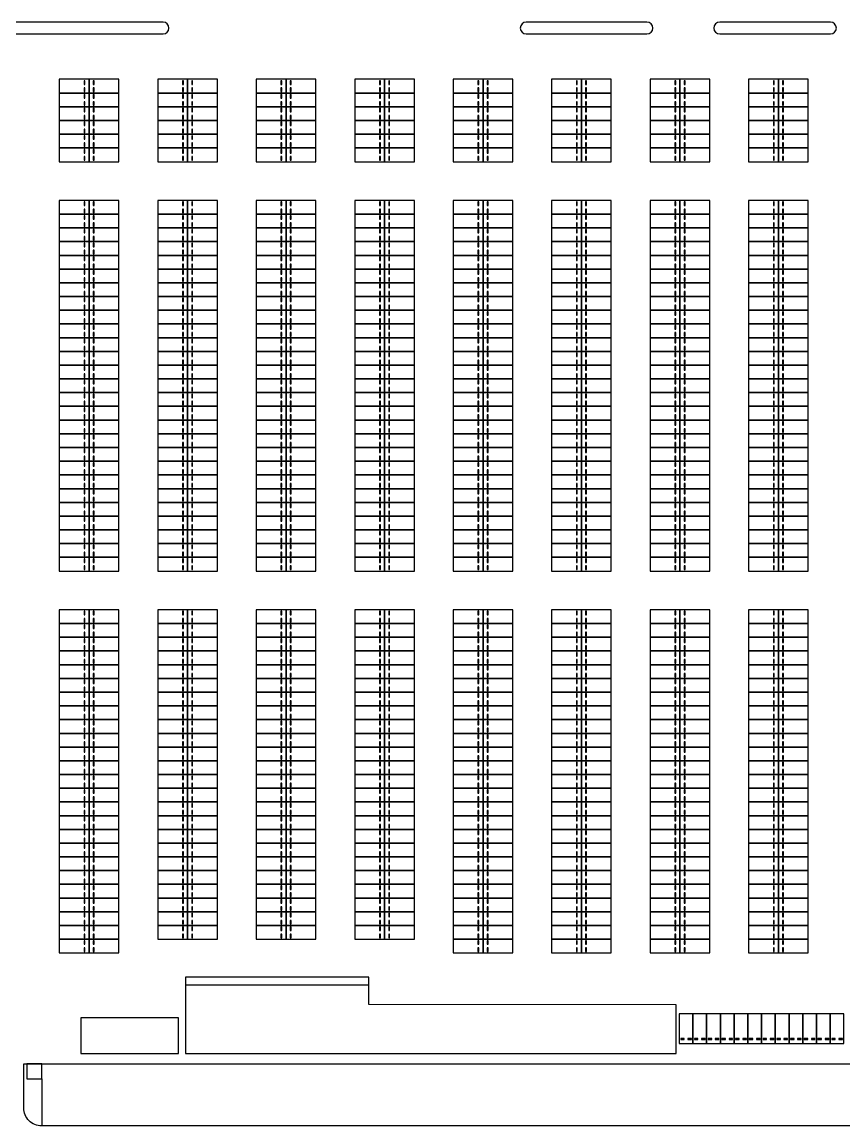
# Model space of a CAD drawing. Header units: millimetres. Extents: x -17369 to 294000, y -718917 to 220315.
# Drawn here: x 275420 to 277342, y -197546 to -194964 of the extents above; entities that cross this region are included whole.
import ezdxf
from ezdxf.xclip import XClip

# ---------------------------------------------------------------- set-up
doc = ezdxf.new("R2010")
doc.units = ezdxf.units.MM
doc.header["$LTSCALE"] = 350
doc.header["$XCLIPFRAME"] = 2
for name, color, linetype in [('xref key map$0$CTR', 8, 'Continuous'), ('xref key map$0$L-BLDG', 9, 'Continuous'), ('xref key map$0$L-건물', 8, 'Continuous'), ('xref key map$0$PARK', 8, 'Continuous')]:
    doc.layers.add(name, color=color, linetype=linetype)

# ---------------------------------------------------------------- blocks, each defined once
blk = doc.blocks.new('xref key map$0$주차구획2300x5000')
at = {"layer": 'xref key map$0$PARK'}
blk.add_lwpolyline([(0, 0), (2300, 0), (2300, 5000), (0, 5000)], close=True, dxfattribs=at)
at = {"layer": 'xref key map$0$PARK', "color": 8}
for points in [[(250, 700), (850, 700), (850, 850), (250, 850)], [(1450, 700), (2050, 700), (2050, 850), (1450, 850)]]:
    blk.add_lwpolyline(points, close=True, dxfattribs=at)
blk = doc.blocks.new('xref key map')
at = {"layer": 'xref key map$0$CTR'}
blk.add_line((1552432, 687795), (1552432, 679903), dxfattribs=at)
for points in [[(1572752, 862886, 1), (1572752, 864886), (1513532, 864886, 1), (1513532, 862886)], [(1653820, 862886, 1), (1653820, 864886), (1633612, 864886, 1), (1633612, 862886)], [(1684573, 862886, 1), (1684573, 864886), (1666036, 864886, 1), (1666036, 862886)], [(1549405, 690295), (1723166, 690295), (1723166, 682903, -0.4142136), (1720166, 679903), (1552405, 679903, -0.4142136), (1549405, 682903)]]:
    blk.add_lwpolyline(points, format="xyb", close=True, dxfattribs=at)
at = {"layer": 'xref key map$0$L-BLDG'}
for p, q in [((1576493, 704824), (1576493, 692020)), ((1607253, 700230), (1607253, 704824)), ((1607253, 703505), (1576493, 703505)), ((1658738, 700185), (1607253, 700230)), ((1658738, 692020), (1658738, 700185)), ((1576493, 692020), (1658738, 692020))]:
    blk.add_line(p, q, dxfattribs=at)
for points in [[(1576493, 704824), (1576493, 692020), (1658738, 692020), (1658738, 700185), (1607253, 700230), (1607253, 704824)], [(1558958, 692020), (1575358, 692020), (1575358, 698020), (1558958, 698020)]]:
    blk.add_lwpolyline(points, close=True, dxfattribs=at)
at = {"layer": 'xref key map$0$L-건물'}
blk.add_lwpolyline([(1549932, 687795), (1552432, 687795), (1552432, 690295), (1549932, 690295)], close=True, dxfattribs=at)
at = {"layer": 'xref key map$0$PARK'}
for p, rotation in [((1560366, 852989), 90), ((1560366, 855289), 270), ((1576866, 852989), 90), ((1576866, 855289), 270), ((1593366, 852989), 90), ((1593366, 855289), 270), ((1609866, 852989), 90), ((1609866, 855289), 270), ((1626366, 852989), 90), ((1626366, 855289), 270), ((1642866, 852989), 90), ((1642866, 855289), 270), ((1659366, 852989), 90), ((1659366, 855289), 270), ((1675866, 852989), 90), ((1675866, 855289), 270), ((1560366, 850689), 90), ((1560366, 852989), 270), ((1576866, 850689), 90), ((1576866, 852989), 270), ((1593366, 850689), 90), ((1593366, 852989), 270), ((1609866, 850689), 90), ((1609866, 852989), 270), ((1626366, 850689), 90), ((1626366, 852989), 270), ((1642866, 850689), 90), ((1642866, 852989), 270), ((1659366, 850689), 90), ((1659366, 852989), 270), ((1675866, 850689), 90), ((1675866, 852989), 270), ((1560366, 848389), 90), ((1560366, 850689), 270), ((1576866, 848389), 90), ((1576866, 850689), 270), ((1593366, 848389), 90), ((1593366, 850689), 270), ((1609866, 848389), 90), ((1609866, 850689), 270), ((1626366, 848389), 90), ((1626366, 850689), 270), ((1642866, 848389), 90), ((1642866, 850689), 270), ((1659366, 848389), 90), ((1659366, 850689), 270), ((1675866, 848389), 90), ((1675866, 850689), 270), ((1560366, 846089), 90), ((1560366, 848389), 270), ((1576866, 846089), 90), ((1576866, 848389), 270), ((1593366, 846089), 90), ((1593366, 848389), 270), ((1609866, 846089), 90), ((1609866, 848389), 270), ((1626366, 846089), 90), ((1626366, 848389), 270), ((1642866, 846089), 90), ((1642866, 848389), 270), ((1659366, 846089), 90), ((1659366, 848389), 270), ((1675866, 846089), 90), ((1675866, 848389), 270), ((1560366, 843789), 90), ((1560366, 846089), 270), ((1576866, 843789), 90), ((1576866, 846089), 270), ((1593366, 843789), 90), ((1593366, 846089), 270), ((1609866, 843789), 90), ((1609866, 846089), 270), ((1626366, 843789), 90), ((1626366, 846089), 270), ((1642866, 843789), 90), ((1642866, 846089), 270), ((1659366, 843789), 90), ((1659366, 846089), 270), ((1675866, 843789), 90), ((1675866, 846089), 270), ((1560366, 841489), 90), ((1560366, 843789), 270), ((1576866, 841489), 90), ((1576866, 843789), 270), ((1593366, 841489), 90), ((1593366, 843789), 270), ((1609866, 841489), 90), ((1609866, 843789), 270), ((1626366, 841489), 90), ((1626366, 843789), 270), ((1642866, 841489), 90), ((1642866, 843789), 270), ((1659366, 841489), 90), ((1659366, 843789), 270), ((1675866, 841489), 90), ((1675866, 843789), 270), ((1560366, 832689), 90), ((1560366, 834989), 270), ((1576866, 832689), 90), ((1576866, 834989), 270), ((1593366, 832689), 90), ((1593366, 834989), 270), ((1609866, 832689), 90), ((1609866, 834989), 270), ((1626366, 832689), 90), ((1626366, 834989), 270), ((1642866, 832689), 90), ((1642866, 834989), 270), ((1659366, 832689), 90), ((1659366, 834989), 270), ((1675866, 832689), 90), ((1675866, 834989), 270), ((1560366, 830389), 90), ((1560366, 832689), 270), ((1576866, 830389), 90), ((1576866, 832689), 270), ((1593366, 830389), 90), ((1593366, 832689), 270), ((1609866, 830389), 90), ((1609866, 832689), 270), ((1626366, 830389), 90), ((1626366, 832689), 270), ((1642866, 830389), 90), ((1642866, 832689), 270), ((1659366, 830389), 90), ((1659366, 832689), 270), ((1675866, 830389), 90), ((1675866, 832689), 270), ((1560366, 828089), 90), ((1560366, 830389), 270), ((1576866, 828089), 90), ((1576866, 830389), 270), ((1593366, 828089), 90), ((1593366, 830389), 270), ((1609866, 828089), 90), ((1609866, 830389), 270), ((1626366, 828089), 90), ((1626366, 830389), 270), ((1642866, 828089), 90), ((1642866, 830389), 270), ((1659366, 828089), 90), ((1659366, 830389), 270), ((1675866, 828089), 90), ((1675866, 830389), 270), ((1560366, 825789), 90), ((1560366, 828089), 270), ((1576866, 825789), 90), ((1576866, 828089), 270), ((1593366, 825789), 90), ((1593366, 828089), 270), ((1609866, 825789), 90), ((1609866, 828089), 270), ((1626366, 825789), 90), ((1626366, 828089), 270), ((1642866, 825789), 90), ((1642866, 828089), 270), ((1659366, 825789), 90), ((1659366, 828089), 270), ((1675866, 825789), 90), ((1675866, 828089), 270), ((1560366, 823489), 90), ((1560366, 825789), 270), ((1576866, 823489), 90), ((1576866, 825789), 270), ((1593366, 823489), 90), ((1593366, 825789), 270), ((1609866, 823489), 90), ((1609866, 825789), 270), ((1626366, 823489), 90), ((1626366, 825789), 270), ((1642866, 823489), 90), ((1642866, 825789), 270), ((1659366, 823489), 90), ((1659366, 825789), 270), ((1675866, 823489), 90), ((1675866, 825789), 270), ((1560366, 821189), 90), ((1560366, 823489), 270), ((1576866, 821189), 90), ((1576866, 823489), 270), ((1593366, 821189), 90), ((1593366, 823489), 270), ((1609866, 821189), 90), ((1609866, 823489), 270), ((1626366, 821189), 90), ((1626366, 823489), 270), ((1642866, 821189), 90), ((1642866, 823489), 270), ((1659366, 821189), 90), ((1659366, 823489), 270), ((1675866, 821189), 90), ((1675866, 823489), 270), ((1560366, 818889), 90), ((1560366, 821189), 270), ((1576866, 818889), 90), ((1576866, 821189), 270), ((1593366, 818889), 90), ((1593366, 821189), 270), ((1609866, 818889), 90), ((1609866, 821189), 270), ((1626366, 818889), 90), ((1626366, 821189), 270), ((1642866, 818889), 90), ((1642866, 821189), 270), ((1659366, 818889), 90), ((1659366, 821189), 270), ((1675866, 818889), 90), ((1675866, 821189), 270), ((1560366, 816589), 90), ((1560366, 818889), 270), ((1576866, 816589), 90), ((1576866, 818889), 270), ((1593366, 816589), 90), ((1593366, 818889), 270), ((1609866, 816589), 90), ((1609866, 818889), 270), ((1626366, 816589), 90), ((1626366, 818889), 270), ((1642866, 816589), 90), ((1642866, 818889), 270), ((1659366, 816589), 90), ((1659366, 818889), 270), ((1675866, 816589), 90), ((1675866, 818889), 270), ((1560366, 814289), 90), ((1560366, 816589), 270), ((1576866, 814289), 90), ((1576866, 816589), 270), ((1593366, 814289), 90), ((1593366, 816589), 270), ((1609866, 814289), 90), ((1609866, 816589), 270), ((1626366, 814289), 90), ((1626366, 816589), 270), ((1642866, 814289), 90), ((1642866, 816589), 270), ((1659366, 814289), 90), ((1659366, 816589), 270), ((1675866, 814289), 90), ((1675866, 816589), 270), ((1560366, 811989), 90), ((1560366, 814289), 270), ((1576866, 811989), 90), ((1576866, 814289), 270), ((1593366, 811989), 90), ((1593366, 814289), 270), ((1609866, 811989), 90), ((1609866, 814289), 270), ((1626366, 811989), 90), ((1626366, 814289), 270), ((1642866, 811989), 90), ((1642866, 814289), 270), ((1659366, 811989), 90), ((1659366, 814289), 270), ((1675866, 811989), 90), ((1675866, 814289), 270), ((1560366, 809689), 90), ((1560366, 811989), 270), ((1576866, 809689), 90), ((1576866, 811989), 270), ((1593366, 809689), 90), ((1593366, 811989), 270), ((1609866, 809689), 90), ((1609866, 811989), 270), ((1626366, 809689), 90), ((1626366, 811989), 270), ((1642866, 809689), 90), ((1642866, 811989), 270), ((1659366, 809689), 90), ((1659366, 811989), 270), ((1675866, 809689), 90), ((1675866, 811989), 270), ((1560366, 807389), 90), ((1560366, 809689), 270), ((1576866, 807389), 90), ((1576866, 809689), 270), ((1593366, 807389), 90), ((1593366, 809689), 270), ((1609866, 807389), 90), ((1609866, 809689), 270), ((1626366, 807389), 90), ((1626366, 809689), 270), ((1642866, 807389), 90), ((1642866, 809689), 270), ((1659366, 807389), 90), ((1659366, 809689), 270), ((1675866, 807389), 90), ((1675866, 809689), 270), ((1560366, 805089), 90), ((1560366, 807389), 270), ((1576866, 805089), 90), ((1576866, 807389), 270), ((1593366, 805089), 90), ((1593366, 807389), 270), ((1609866, 805089), 90), ((1609866, 807389), 270), ((1626366, 805089), 90), ((1626366, 807389), 270), ((1642866, 805089), 90), ((1642866, 807389), 270), ((1659366, 805089), 90), ((1659366, 807389), 270), ((1675866, 805089), 90), ((1675866, 807389), 270), ((1560366, 802789), 90), ((1560366, 805089), 270), ((1576866, 802789), 90), ((1576866, 805089), 270), ((1593366, 802789), 90), ((1593366, 805089), 270), ((1609866, 802789), 90), ((1609866, 805089), 270), ((1626366, 802789), 90), ((1626366, 805089), 270), ((1642866, 802789), 90), ((1642866, 805089), 270), ((1659366, 802789), 90), ((1659366, 805089), 270), ((1675866, 802789), 90), ((1675866, 805089), 270), ((1560366, 800489), 90), ((1560366, 802789), 270), ((1576866, 800489), 90), ((1576866, 802789), 270), ((1593366, 800489), 90), ((1593366, 802789), 270), ((1609866, 800489), 90), ((1609866, 802789), 270), ((1626366, 800489), 90), ((1626366, 802789), 270), ((1642866, 800489), 90), ((1642866, 802789), 270), ((1659366, 800489), 90), ((1659366, 802789), 270), ((1675866, 800489), 90), ((1675866, 802789), 270), ((1560366, 798189), 90), ((1560366, 800489), 270), ((1576866, 798189), 90), ((1576866, 800489), 270), ((1593366, 798189), 90), ((1593366, 800489), 270), ((1609866, 798189), 90), ((1609866, 800489), 270), ((1626366, 798189), 90), ((1626366, 800489), 270), ((1642866, 798189), 90), ((1642866, 800489), 270), ((1659366, 798189), 90), ((1659366, 800489), 270), ((1675866, 798189), 90), ((1675866, 800489), 270), ((1560366, 795889), 90), ((1560366, 798189), 270), ((1576866, 795889), 90), ((1576866, 798189), 270), ((1593366, 795889), 90), ((1593366, 798189), 270), ((1609866, 795889), 90), ((1609866, 798189), 270), ((1626366, 795889), 90), ((1626366, 798189), 270), ((1642866, 795889), 90), ((1642866, 798189), 270), ((1659366, 795889), 90), ((1659366, 798189), 270), ((1675866, 795889), 90), ((1675866, 798189), 270), ((1560366, 793589), 90), ((1560366, 795889), 270), ((1576866, 793589), 90), ((1576866, 795889), 270), ((1593366, 793589), 90), ((1593366, 795889), 270), ((1609866, 793589), 90), ((1609866, 795889), 270), ((1626366, 793589), 90), ((1626366, 795889), 270), ((1642866, 793589), 90), ((1642866, 795889), 270), ((1659366, 793589), 90), ((1659366, 795889), 270), ((1675866, 793589), 90), ((1675866, 795889), 270), ((1560366, 791289), 90), ((1560366, 793589), 270), ((1576866, 791289), 90), ((1576866, 793589), 270), ((1593366, 791289), 90), ((1593366, 793589), 270), ((1609866, 791289), 90), ((1609866, 793589), 270), ((1626366, 791289), 90), ((1626366, 793589), 270), ((1642866, 791289), 90), ((1642866, 793589), 270), ((1659366, 791289), 90), ((1659366, 793589), 270), ((1675866, 791289), 90), ((1675866, 793589), 270), ((1560366, 788989), 90), ((1560366, 791289), 270), ((1576866, 788989), 90), ((1576866, 791289), 270), ((1593366, 788989), 90), ((1593366, 791289), 270), ((1609866, 788989), 90), ((1609866, 791289), 270), ((1626366, 788989), 90), ((1626366, 791289), 270), ((1642866, 788989), 90), ((1642866, 791289), 270), ((1659366, 788989), 90), ((1659366, 791289), 270), ((1675866, 788989), 90), ((1675866, 791289), 270), ((1560366, 786689), 90), ((1560366, 788989), 270), ((1576866, 786689), 90), ((1576866, 788989), 270), ((1593366, 786689), 90), ((1593366, 788989), 270), ((1609866, 786689), 90), ((1609866, 788989), 270), ((1626366, 786689), 90), ((1626366, 788989), 270), ((1642866, 786689), 90), ((1642866, 788989), 270), ((1659366, 786689), 90), ((1659366, 788989), 270), ((1675866, 786689), 90), ((1675866, 788989), 270), ((1560366, 784389), 90), ((1560366, 786689), 270), ((1576866, 784389), 90), ((1576866, 786689), 270), ((1593366, 784389), 90), ((1593366, 786689), 270), ((1609866, 784389), 90), ((1609866, 786689), 270), ((1626366, 784389), 90), ((1626366, 786689), 270), ((1642866, 784389), 90), ((1642866, 786689), 270), ((1659366, 784389), 90), ((1659366, 786689), 270), ((1675866, 784389), 90), ((1675866, 786689), 270), ((1560366, 782089), 90), ((1560366, 784389), 270), ((1576866, 782089), 90), ((1576866, 784389), 270), ((1593366, 782089), 90), ((1593366, 784389), 270), ((1609866, 782089), 90), ((1609866, 784389), 270), ((1626366, 782089), 90), ((1626366, 784389), 270), ((1642866, 782089), 90), ((1642866, 784389), 270), ((1659366, 782089), 90), ((1659366, 784389), 270), ((1675866, 782089), 90), ((1675866, 784389), 270), ((1560366, 779789), 90), ((1560366, 782089), 270), ((1576866, 779789), 90), ((1576866, 782089), 270), ((1593366, 779789), 90), ((1593366, 782089), 270), ((1609866, 779789), 90), ((1609866, 782089), 270), ((1626366, 779789), 90), ((1626366, 782089), 270), ((1642866, 779789), 90), ((1642866, 782089), 270), ((1659366, 779789), 90), ((1659366, 782089), 270), ((1675866, 779789), 90), ((1675866, 782089), 270), ((1560366, 777489), 90), ((1560366, 779789), 270), ((1576866, 777489), 90), ((1576866, 779789), 270), ((1593366, 777489), 90), ((1593366, 779789), 270), ((1609866, 777489), 90), ((1609866, 779789), 270), ((1626366, 777489), 90), ((1626366, 779789), 270), ((1642866, 777489), 90), ((1642866, 779789), 270), ((1659366, 777489), 90), ((1659366, 779789), 270), ((1675866, 777489), 90), ((1675866, 779789), 270), ((1560366, 775189), 90), ((1560366, 777489), 270), ((1576866, 775189), 90), ((1576866, 777489), 270), ((1593366, 775189), 90), ((1593366, 777489), 270), ((1609866, 775189), 90), ((1609866, 777489), 270), ((1626366, 775189), 90), ((1626366, 777489), 270), ((1642866, 775189), 90), ((1642866, 777489), 270), ((1659366, 775189), 90), ((1659366, 777489), 270), ((1675866, 775189), 90), ((1675866, 777489), 270), ((1560366, 772889), 90), ((1560366, 775189), 270), ((1576866, 772889), 90), ((1576866, 775189), 270), ((1593366, 772889), 90), ((1593366, 775189), 270), ((1609866, 772889), 90), ((1609866, 775189), 270), ((1626366, 772889), 90), ((1626366, 775189), 270), ((1642866, 772889), 90), ((1642866, 775189), 270), ((1659366, 772889), 90), ((1659366, 775189), 270), ((1675866, 772889), 90), ((1675866, 775189), 270), ((1560366, 764089), 90), ((1560366, 766389), 270), ((1576866, 764089), 90), ((1576866, 766389), 270), ((1593366, 764089), 90), ((1593366, 766389), 270), ((1609866, 764089), 90), ((1609866, 766389), 270), ((1626366, 764089), 90), ((1626366, 766389), 270), ((1642866, 764089), 90), ((1642866, 766389), 270), ((1659366, 764089), 90), ((1659366, 766389), 270), ((1675866, 764089), 90), ((1675866, 766389), 270), ((1560366, 761789), 90), ((1560366, 764089), 270), ((1576866, 761789), 90), ((1576866, 764089), 270), ((1593366, 761789), 90), ((1593366, 764089), 270), ((1609866, 761789), 90), ((1609866, 764089), 270), ((1626366, 761789), 90), ((1626366, 764089), 270), ((1642866, 761789), 90), ((1642866, 764089), 270), ((1659366, 761789), 90), ((1659366, 764089), 270), ((1675866, 761789), 90), ((1675866, 764089), 270), ((1560366, 759489), 90), ((1560366, 761789), 270), ((1576866, 759489), 90), ((1576866, 761789), 270), ((1593366, 759489), 90), ((1593366, 761789), 270), ((1609866, 759489), 90), ((1609866, 761789), 270), ((1626366, 759489), 90), ((1626366, 761789), 270), ((1642866, 759489), 90), ((1642866, 761789), 270), ((1659366, 759489), 90), ((1659366, 761789), 270), ((1675866, 759489), 90), ((1675866, 761789), 270), ((1560366, 757189), 90), ((1560366, 759489), 270), ((1576866, 757189), 90), ((1576866, 759489), 270), ((1593366, 757189), 90), ((1593366, 759489), 270), ((1609866, 757189), 90), ((1609866, 759489), 270), ((1626366, 757189), 90), ((1626366, 759489), 270), ((1642866, 757189), 90), ((1642866, 759489), 270), ((1659366, 757189), 90), ((1659366, 759489), 270), ((1675866, 757189), 90), ((1675866, 759489), 270), ((1560366, 754889), 90), ((1560366, 757189), 270), ((1576866, 754889), 90), ((1576866, 757189), 270), ((1593366, 754889), 90), ((1593366, 757189), 270), ((1609866, 754889), 90), ((1609866, 757189), 270), ((1626366, 754889), 90), ((1626366, 757189), 270), ((1642866, 754889), 90), ((1642866, 757189), 270), ((1659366, 754889), 90), ((1659366, 757189), 270), ((1675866, 754889), 90), ((1675866, 757189), 270), ((1560366, 752589), 90), ((1560366, 754889), 270), ((1576866, 752589), 90), ((1576866, 754889), 270), ((1593366, 752589), 90), ((1593366, 754889), 270), ((1609866, 752589), 90), ((1609866, 754889), 270), ((1626366, 752589), 90), ((1626366, 754889), 270), ((1642866, 752589), 90), ((1642866, 754889), 270), ((1659366, 752589), 90), ((1659366, 754889), 270), ((1675866, 752589), 90), ((1675866, 754889), 270), ((1560366, 750289), 90), ((1560366, 752589), 270), ((1576866, 750289), 90), ((1576866, 752589), 270), ((1593366, 750289), 90), ((1593366, 752589), 270), ((1609866, 750289), 90), ((1609866, 752589), 270), ((1626366, 750289), 90), ((1626366, 752589), 270), ((1642866, 750289), 90), ((1642866, 752589), 270), ((1659366, 750289), 90), ((1659366, 752589), 270), ((1675866, 750289), 90), ((1675866, 752589), 270), ((1560366, 747989), 90), ((1560366, 750289), 270), ((1576866, 747989), 90), ((1576866, 750289), 270), ((1593366, 747989), 90), ((1593366, 750289), 270), ((1609866, 747989), 90), ((1609866, 750289), 270), ((1626366, 747989), 90), ((1626366, 750289), 270), ((1642866, 747989), 90), ((1642866, 750289), 270), ((1659366, 747989), 90), ((1659366, 750289), 270), ((1675866, 747989), 90), ((1675866, 750289), 270), ((1560366, 745689), 90), ((1560366, 747989), 270), ((1576866, 745689), 90), ((1576866, 747989), 270), ((1593366, 745689), 90), ((1593366, 747989), 270), ((1609866, 745689), 90), ((1609866, 747989), 270), ((1626366, 745689), 90), ((1626366, 747989), 270), ((1642866, 745689), 90), ((1642866, 747989), 270), ((1659366, 745689), 90), ((1659366, 747989), 270), ((1675866, 745689), 90), ((1675866, 747989), 270), ((1560366, 743389), 90), ((1560366, 745689), 270), ((1576866, 743389), 90), ((1576866, 745689), 270), ((1593366, 743389), 90), ((1593366, 745689), 270), ((1609866, 743389), 90), ((1609866, 745689), 270), ((1626366, 743389), 90), ((1626366, 745689), 270), ((1642866, 743389), 90), ((1642866, 745689), 270), ((1659366, 743389), 90), ((1659366, 745689), 270), ((1675866, 743389), 90), ((1675866, 745689), 270), ((1560366, 741089), 90), ((1560366, 743389), 270), ((1576866, 741089), 90), ((1576866, 743389), 270), ((1593366, 741089), 90), ((1593366, 743389), 270), ((1609866, 741089), 90), ((1609866, 743389), 270), ((1626366, 741089), 90), ((1626366, 743389), 270), ((1642866, 741089), 90), ((1642866, 743389), 270), ((1659366, 741089), 90), ((1659366, 743389), 270), ((1675866, 741089), 90), ((1675866, 743389), 270), ((1560366, 738789), 90), ((1560366, 741089), 270), ((1576866, 738789), 90), ((1576866, 741089), 270), ((1593366, 738789), 90), ((1593366, 741089), 270), ((1609866, 738789), 90), ((1609866, 741089), 270), ((1626366, 738789), 90), ((1626366, 741089), 270), ((1642866, 738789), 90), ((1642866, 741089), 270), ((1659366, 738789), 90), ((1659366, 741089), 270), ((1675866, 738789), 90), ((1675866, 741089), 270), ((1560366, 736489), 90), ((1560366, 738789), 270), ((1576866, 736489), 90), ((1576866, 738789), 270), ((1593366, 736489), 90), ((1593366, 738789), 270), ((1609866, 736489), 90), ((1609866, 738789), 270), ((1626366, 736489), 90), ((1626366, 738789), 270), ((1642866, 736489), 90), ((1642866, 738789), 270), ((1659366, 736489), 90), ((1659366, 738789), 270), ((1675866, 736489), 90), ((1675866, 738789), 270), ((1560366, 734189), 90), ((1560366, 736489), 270), ((1576866, 734189), 90), ((1576866, 736489), 270), ((1593366, 734189), 90), ((1593366, 736489), 270), ((1609866, 734189), 90), ((1609866, 736489), 270), ((1626366, 734189), 90), ((1626366, 736489), 270), ((1642866, 734189), 90), ((1642866, 736489), 270), ((1659366, 734189), 90), ((1659366, 736489), 270), ((1675866, 734189), 90), ((1675866, 736489), 270), ((1560366, 731889), 90), ((1560366, 734189), 270), ((1576866, 731889), 90), ((1576866, 734189), 270), ((1593366, 731889), 90), ((1593366, 734189), 270), ((1609866, 731889), 90), ((1609866, 734189), 270), ((1626366, 731889), 90), ((1626366, 734189), 270), ((1642866, 731889), 90), ((1642866, 734189), 270), ((1659366, 731889), 90), ((1659366, 734189), 270), ((1675866, 731889), 90), ((1675866, 734189), 270), ((1560366, 729589), 90), ((1560366, 731889), 270), ((1576866, 729589), 90), ((1576866, 731889), 270), ((1593366, 729589), 90), ((1593366, 731889), 270), ((1609866, 729589), 90), ((1609866, 731889), 270), ((1626366, 729589), 90), ((1626366, 731889), 270), ((1642866, 729589), 90), ((1642866, 731889), 270), ((1659366, 729589), 90), ((1659366, 731889), 270), ((1675866, 729589), 90), ((1675866, 731889), 270), ((1560366, 727289), 90), ((1560366, 729589), 270), ((1576866, 727289), 90), ((1576866, 729589), 270), ((1593366, 727289), 90), ((1593366, 729589), 270), ((1609866, 727289), 90), ((1609866, 729589), 270), ((1626366, 727289), 90), ((1626366, 729589), 270), ((1642866, 727289), 90), ((1642866, 729589), 270), ((1659366, 727289), 90), ((1659366, 729589), 270), ((1675866, 727289), 90), ((1675866, 729589), 270), ((1560366, 724989), 90), ((1560366, 727289), 270), ((1576866, 724989), 90), ((1576866, 727289), 270), ((1593366, 724989), 90), ((1593366, 727289), 270), ((1609866, 724989), 90), ((1609866, 727289), 270), ((1626366, 724989), 90), ((1626366, 727289), 270), ((1642866, 724989), 90), ((1642866, 727289), 270), ((1659366, 724989), 90), ((1659366, 727289), 270), ((1675866, 724989), 90), ((1675866, 727289), 270), ((1560366, 722689), 90), ((1560366, 724989), 270), ((1576866, 722689), 90), ((1576866, 724989), 270), ((1593366, 722689), 90), ((1593366, 724989), 270), ((1609866, 722689), 90), ((1609866, 724989), 270), ((1626366, 722689), 90), ((1626366, 724989), 270), ((1642866, 722689), 90), ((1642866, 724989), 270), ((1659366, 722689), 90), ((1659366, 724989), 270), ((1675866, 722689), 90), ((1675866, 724989), 270), ((1560366, 720389), 90), ((1560366, 722689), 270), ((1576866, 720389), 90), ((1576866, 722689), 270), ((1593366, 720389), 90), ((1593366, 722689), 270), ((1609866, 720389), 90), ((1609866, 722689), 270), ((1626366, 720389), 90), ((1626366, 722689), 270), ((1642866, 720389), 90), ((1642866, 722689), 270), ((1659366, 720389), 90), ((1659366, 722689), 270), ((1675866, 720389), 90), ((1675866, 722689), 270), ((1560366, 718089), 90), ((1560366, 720389), 270), ((1576866, 718089), 90), ((1576866, 720389), 270), ((1593366, 718089), 90), ((1593366, 720389), 270), ((1609866, 718089), 90), ((1609866, 720389), 270), ((1626366, 718089), 90), ((1626366, 720389), 270), ((1642866, 718089), 90), ((1642866, 720389), 270), ((1659366, 718089), 90), ((1659366, 720389), 270), ((1675866, 718089), 90), ((1675866, 720389), 270), ((1560366, 715789), 90), ((1560366, 718089), 270), ((1576866, 715789), 90), ((1576866, 718089), 270), ((1593366, 715789), 90), ((1593366, 718089), 270), ((1609866, 715789), 90), ((1609866, 718089), 270), ((1626366, 715789), 90), ((1626366, 718089), 270), ((1642866, 715789), 90), ((1642866, 718089), 270), ((1659366, 715789), 90), ((1659366, 718089), 270), ((1675866, 715789), 90), ((1675866, 718089), 270), ((1560366, 713489), 90), ((1560366, 715789), 270), ((1576866, 713489), 90), ((1576866, 715789), 270), ((1593366, 713489), 90), ((1593366, 715789), 270), ((1609866, 713489), 90), ((1609866, 715789), 270), ((1626366, 713489), 90), ((1626366, 715789), 270), ((1642866, 713489), 90), ((1642866, 715789), 270), ((1659366, 713489), 90), ((1659366, 715789), 270), ((1675866, 713489), 90), ((1675866, 715789), 270), ((1560366, 711189), 90), ((1560366, 713489), 270), ((1576866, 711189), 90), ((1576866, 713489), 270), ((1593366, 711189), 90), ((1593366, 713489), 270), ((1609866, 711189), 90), ((1609866, 713489), 270), ((1626366, 711189), 90), ((1626366, 713489), 270), ((1642866, 711189), 90), ((1642866, 713489), 270), ((1659366, 711189), 90), ((1659366, 713489), 270), ((1675866, 711189), 90), ((1675866, 713489), 270), ((1560366, 708889), 90), ((1560366, 711189), 270), ((1626366, 708889), 90), ((1626366, 711189), 270), ((1642866, 708889), 90), ((1642866, 711189), 270), ((1659366, 708889), 90), ((1659366, 711189), 270), ((1675866, 708889), 90), ((1675866, 711189), 270)]:
    blk.add_blockref('xref key map$0$주차구획2300x5000', p, dxfattribs=dict(at, rotation=rotation))
for p in [(1659238, 693685), (1661538, 693685), (1663838, 693685), (1666138, 693685), (1668438, 693685), (1670738, 693685), (1673038, 693685), (1675338, 693685), (1677638, 693685), (1679938, 693685), (1682238, 693685), (1684538, 693685)]:
    blk.add_blockref('xref key map$0$주차구획2300x5000', p, dxfattribs=at)

msp = doc.modelspace()

# ---------------------------------------------------------------- block references
ref = msp.add_blockref('xref key map', (253797.2, -207036.5), dxfattribs=dict(xscale=0.01395821451102549, yscale=0.01395821451102549, zscale=0.01395821451102549))
XClip(ref).set_block_clipping_path([(-0.0000000075, 167165.6021255665), (2389260.125662934, 1718467.6565462798)])

doc.saveas('drawing.dxf')
